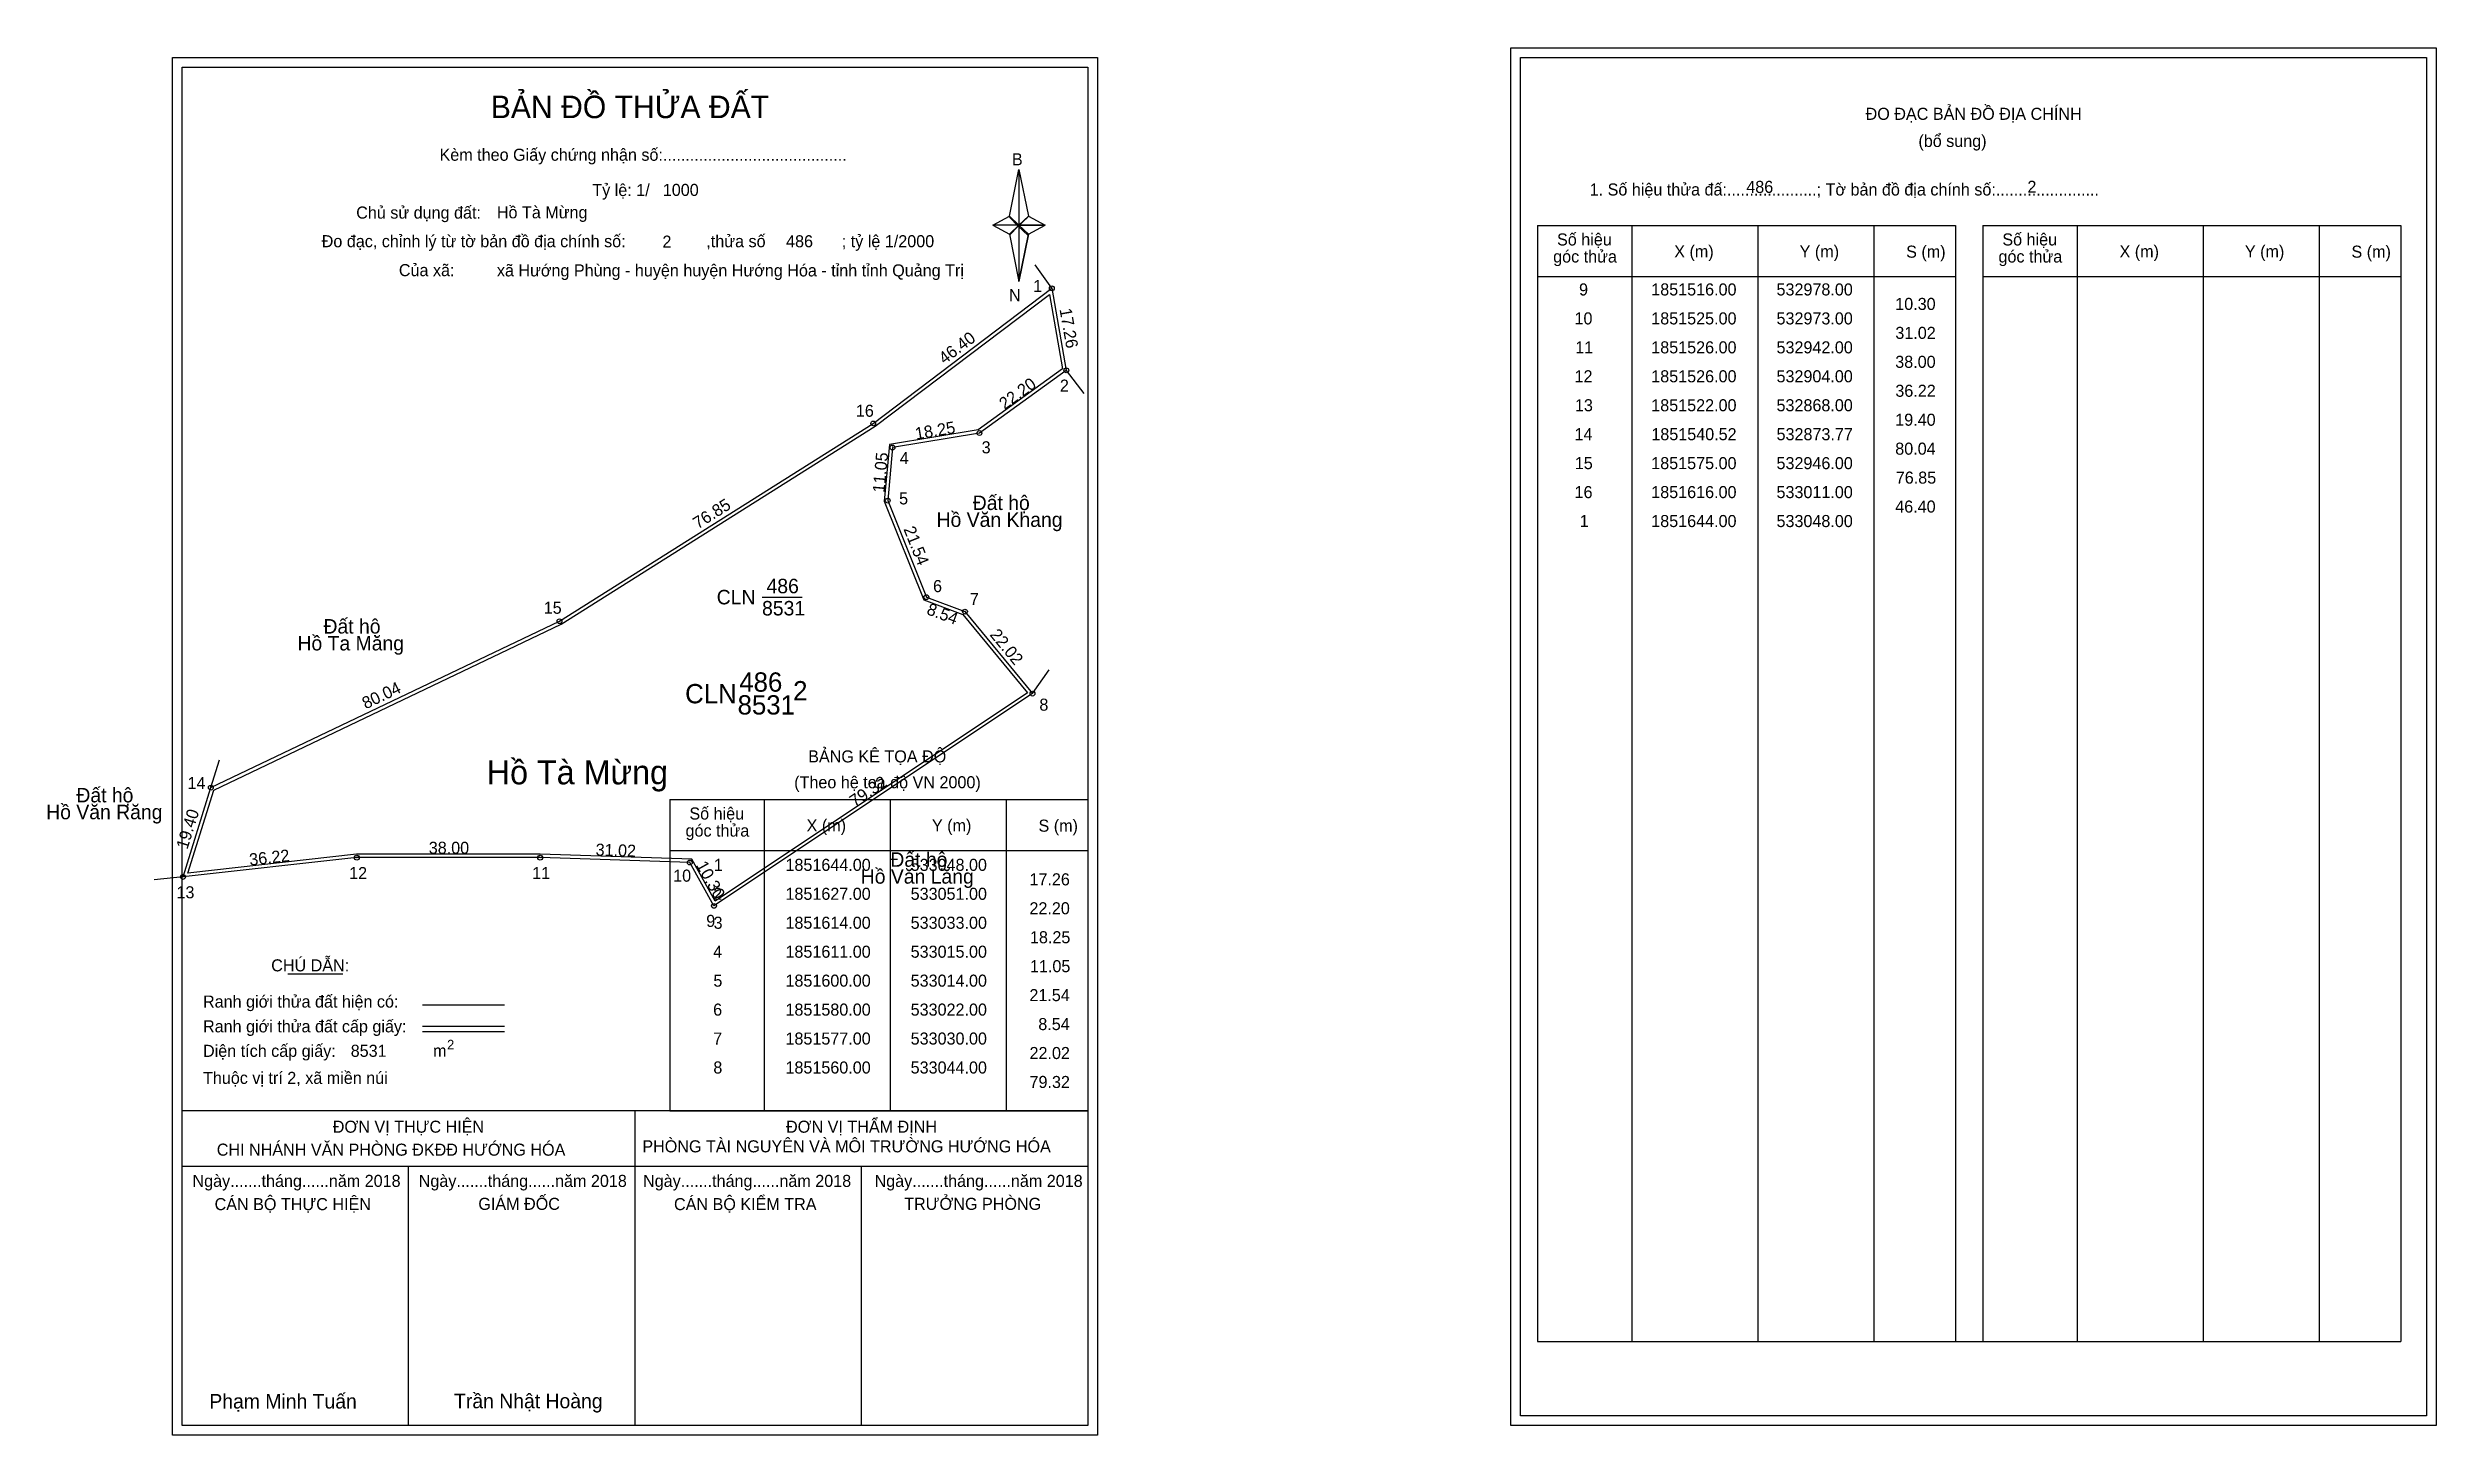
# Model space of a CAD drawing. Extents: x 532840 to 533335, y 1851406 to 1851694.
import ezdxf

# ---------------------------------------------------------------- set-up
doc = ezdxf.new("R2010")
doc.units = 0
for name, color, linetype in [('Level 1', 7, 'Continuous'), ('Level 10', 7, 'Continuous'), ('Level 11', 7, 'Continuous'), ('Level 13', 7, 'Continuous'), ('Level 2', 7, 'Continuous'), ('Level 27', 7, 'Continuous'), ('Level 3', 7, 'Continuous'), ('Level 36', 7, 'Continuous'), ('Level 4', 7, 'Continuous'), ('Level 49', 7, 'Continuous'), ('Level 5', 7, 'Continuous'), ('Level 53', 7, 'Continuous'), ('Level 55', 7, 'Continuous'), ('Level 6', 7, 'Continuous'), ('Level 63', 7, 'Continuous'), ('Level 7', 7, 'Continuous'), ('Level 9', 7, 'Continuous')]:
    doc.layers.add(name, color=color, linetype=linetype)

msp = doc.modelspace()

# ---------------------------------------------------------------- linework, layer by layer
at = {"layer": 'Level 1'}
for p, q in [((532867.8, 1851689.86), (532867.8, 1851689.86)), ((533145.12, 1851691.86), (533145.12, 1851691.86)), ((533039.22, 1851658.98), (533041.19, 1851668.62)), ((533041.19, 1851668.62), (533041.19, 1851657.1)), ((533041.19, 1851668.62), (533043.15, 1851658.98)), ((533035.77, 1851657.1), (533039.22, 1851658.98)), ((533039.22, 1851658.98), (533041.19, 1851657.1)), ((533041.04, 1851656.88), (533039.22, 1851658.76)), ((533041.19, 1851657.1), (533039.22, 1851655.26)), ((533041.04, 1851656.88), (533039.22, 1851655.04)), ((533039.22, 1851655.04), (533041.04, 1851656.88)), ((533039.22, 1851655.26), (533041.19, 1851645.4)), ((533043.01, 1851658.76), (533041.04, 1851656.88)), ((533041.04, 1851656.88), (533043.01, 1851658.76)), ((533043.01, 1851655.04), (533041.04, 1851656.88)), ((533043.15, 1851658.98), (533041.19, 1851657.1)), ((533041.19, 1851657.1), (533041.19, 1851645.4)), ((533041.19, 1851657.1), (533046.6, 1851657.1)), ((533041.19, 1851657.1), (533043.15, 1851655.26)), ((533043.15, 1851655.26), (533041.19, 1851645.4)), ((533043.15, 1851655.26), (533046.6, 1851657.1)), ((533148.65, 1851657.01), (533235.25, 1851657.01)), ((533168.24, 1851425.74), (533168.24, 1851657.01)), ((533194.31, 1851425.74), (533194.31, 1851657.01)), ((533218.29, 1851657.01), (533218.29, 1851425.74)), ((533235.25, 1851657.01), (533235.25, 1851425.74)), ((533240.91, 1851657.01), (533327.51, 1851657.01)), ((533260.5, 1851425.74), (533260.5, 1851657.01)), ((533286.57, 1851425.74), (533286.57, 1851657.01)), ((533310.54, 1851657.01), (533310.54, 1851425.74)), ((533327.51, 1851657.01), (533327.51, 1851425.74)), ((533148.65, 1851646.48), (533235.25, 1851646.48)), ((533240.91, 1851646.48), (533327.51, 1851646.48)), ((532968.89, 1851538.04), (533055.49, 1851538.04)), ((532988.48, 1851473.51), (532988.48, 1851538.04)), ((533014.55, 1851473.51), (533014.55, 1851538.04)), ((533038.52, 1851538.04), (533038.52, 1851473.51)), ((532968.89, 1851527.51), (533055.49, 1851527.51)), ((532889.71, 1851501.93), (532901.12, 1851501.93)), ((532917.58, 1851495.52), (532934.59, 1851495.52)), ((532917.58, 1851491.08), (532934.59, 1851491.08)), ((532917.58, 1851489.98), (532934.59, 1851489.98)), ((532974.62, 1851473.51), (532867.79, 1851473.51)), ((533055.49, 1851473.51), (532950.65, 1851473.51)), ((532961.64, 1851408.29), (532961.64, 1851473.51)), ((532968.89, 1851473.51), (533055.49, 1851473.51)), ((533055.49, 1851461.96), (532867.79, 1851461.96)), ((532914.72, 1851408.29), (532914.72, 1851461.96)), ((533008.57, 1851408.29), (533008.57, 1851461.96)), ((533148.65, 1851425.74), (533327.51, 1851425.74)), ((533055.49, 1851408.29), (533055.49, 1851408.29)), ((533332.82, 1851410.29), (533332.82, 1851410.29))]:
    msp.add_line(p, q, dxfattribs=at)
for points in [[(533039.22, 1851658.98), (533041.19, 1851668.62), (533041.19, 1851657.1)], [(533035.77, 1851657.1), (533039.22, 1851655.26), (533041.19, 1851657.1)], [(533041.19, 1851657.1), (533043.15, 1851658.98), (533046.6, 1851657.1)], [(533041.19, 1851657.1), (533041.19, 1851645.4), (533043.15, 1851655.26)]]:
    msp.add_lwpolyline(points, close=True, dxfattribs=at)
at = {"layer": 'Level 10'}
for points in [[(532868, 1851522), (532873.77, 1851540.52), (532946, 1851575), (533011, 1851616), (533048, 1851644), (533051, 1851627), (533033, 1851614), (533015, 1851611), (533014, 1851600), (533022, 1851580), (533030, 1851577), (533044, 1851560), (532978, 1851516), (532973, 1851525), (532942, 1851526), (532904, 1851526)], [(532868.99, 1851522.81), (532874.35, 1851540.02), (532946.34, 1851574.39), (533011.4, 1851615.42), (533047.51, 1851642.75), (533050.23, 1851627.31), (533032.72, 1851614.66), (533014.35, 1851611.6), (533013.29, 1851599.9), (533021.46, 1851579.45), (533029.58, 1851576.41), (533042.97, 1851560.15), (532978.24, 1851517), (532973.42, 1851525.69), (532942.01, 1851526.7), (532903.96, 1851526.7)]]:
    msp.add_lwpolyline(points, close=True, dxfattribs=at)
at = {"layer": 'Level 11'}
for centre in [(533048, 1851644), (533051, 1851627), (533011, 1851616), (533015, 1851611), (533033, 1851614), (533014, 1851600), (533022, 1851580), (532946, 1851575), (533030, 1851577), (533044, 1851560), (532873.77, 1851540.52), (532904, 1851526), (532942, 1851526), (532868, 1851522), (532868, 1851522), (532973, 1851525), (532978, 1851516)]:
    msp.add_circle(centre, 0.5, dxfattribs=at)
at = {"layer": 'Level 27'}
for p, q in [((533048, 1851644), (533044.53, 1851648.9)), ((533051, 1851627), (533054.6, 1851622.2)), ((533044, 1851560), (533047.43, 1851564.93)), ((532873.77, 1851540.52), (532875.55, 1851546.25)), ((532868, 1851522), (532862.03, 1851521.43))]:
    msp.add_line(p, q, dxfattribs=at)
at = {"layer": 'Level 3'}
for p, q in [((533148.65, 1851657.01), (533148.65, 1851425.74)), ((533240.91, 1851657.01), (533240.91, 1851425.74)), ((532968.89, 1851538.04), (532968.89, 1851473.51))]:
    msp.add_line(p, q, dxfattribs=at)
at = {"layer": 'Level 63'}
for points in [[(532865.79, 1851691.86), (533057.49, 1851691.86), (533057.49, 1851406.29), (532865.79, 1851406.29)], [(532867.79, 1851689.86), (533055.49, 1851689.86), (533055.49, 1851408.29), (532867.79, 1851408.29)], [(533143.12, 1851693.86), (533334.82, 1851693.86), (533334.82, 1851408.29), (533143.12, 1851408.29)], [(533145.12, 1851691.86), (533332.82, 1851691.86), (533332.82, 1851410.29), (533145.12, 1851410.29)]]:
    msp.add_lwpolyline(points, close=True, dxfattribs=at)
at = {"layer": 'Level 9'}
msp.add_line((532987.96, 1851580), (532996.29, 1851580), dxfattribs=at)

# ---------------------------------------------------------------- texts
at = {"layer": 'Level 1'}
for s, height, p in [('BẢN ĐỒ THỬA ĐẤT', 4.6657, (532931.76, 1851679.27)), ('ĐO ĐẠC BẢN ĐỒ ĐỊA CHÍNH', 2.5, (533216.6, 1851678.92)), ('(bổ sung)', 2.5, (533227.54, 1851673.3)), ('Kèm theo Giấy chứng nhận số:.........................................', 2.5, (532921.14, 1851670.44)), ('B', 2.5, (533039.73, 1851669.5)), ('1. Số hiệu thửa đấ:....................; Tờ bản đồ địa chính số:.......................', 2.5, (533159.43, 1851663.24)), ('Chủ sử dụng đất:', 2.5, (532903.88, 1851658.45)), ('Đo đạc, chỉnh lý từ tờ bản đồ địa chính số:                  ,thửa số                 ; tỷ lệ 1/2000', 2.5, (532896.73, 1851652.52)), ('Số hiệu', 2.5, (533152.67, 1851652.88)), ('Số hiệu', 2.5, (533244.93, 1851652.88)), ('góc thửa', 2.5, (533151.87, 1851649.35)), ('X (m)', 2.5, (533176.95, 1851650.4)), ('Y (m)', 2.5, (533202.93, 1851650.4)), ('S (m)', 2.5, (533225, 1851650.35)), ('góc thửa', 2.5, (533244.13, 1851649.35)), ('X (m)', 2.5, (533269.21, 1851650.4)), ('Y (m)', 2.5, (533295.18, 1851650.4)), ('S (m)', 2.5, (533317.26, 1851650.35)), ('Của xã:', 2.5, (532912.72, 1851646.52)), ('N', 2.5, (533039.13, 1851641.33)), ('BẢNG KÊ TỌA ĐỘ', 2.5, (532997.52, 1851545.74)), ('(Theo hệ toạ độ VN 2000)', 2.5, (532994.62, 1851540.38)), ('Số hiệu', 2.5, (532972.91, 1851533.9)), ('góc thửa', 2.5, (532972.11, 1851530.37)), ('X (m)', 2.5, (532997.19, 1851531.43)), ('Y (m)', 2.5, (533023.16, 1851531.43)), ('S (m)', 2.5, (533045.24, 1851531.38)), ('CHÚ DẪN:', 2.5, (532886.27, 1851502.43)), ('Ranh giới thửa đất hiện có:', 2.5, (532872.14, 1851494.93)), ('Ranh giới thửa đất cấp giấy:', 2.5, (532872.14, 1851489.79)), ('Diện tích cấp giấy:', 2.5, (532872.14, 1851484.71)), ('m', 2.5, (532919.8, 1851484.73)), ('2', 2, (532922.7, 1851486.24)), ('Thuộc vị trí 2, xã miền núi', 2.5, (532872.14, 1851479.11)), ('ĐƠN VỊ THỰC HIỆN', 2.5, (532899.03, 1851468.99)), ('ĐƠN VỊ THẨM ĐỊNH', 2.5, (532992.93, 1851468.99)), ('CHI NHÁNH VĂN PHÒNG ĐKĐĐ HƯỚNG HÓA', 2.5, (532874.99, 1851464.23)), ('PHÒNG TÀI NGUYÊN VÀ MÔI TRƯỜNG HƯỚNG HÓA', 2.5, (532963.16, 1851464.92)), ('Ngày.......tháng......năm 2018', 2.5, (532869.96, 1851457.76)), ('Ngày.......tháng......năm 2018', 2.5, (532916.83, 1851457.76)), ('Ngày.......tháng......năm 2018', 2.5, (532963.31, 1851457.76)), ('Ngày.......tháng......năm 2018', 2.5, (533011.27, 1851457.76)), ('CÁN BỘ THỰC HIỆN', 2.5, (532874.54, 1851452.94)), ('GIÁM ĐỐC', 2.5, (532929.18, 1851453)), ('CÁN BỘ KIỂM TRA', 2.5, (532969.72, 1851452.94)), ('TRƯỞNG PHÒNG', 2.5, (533017.41, 1851453)), ('Phạm Minh Tuấn', 3, (532873.45, 1851411.83)), ('Trần Nhật Hoàng', 3, (532924.15, 1851411.88))]:
    msp.add_text(s, height=height, dxfattribs=at).set_placement(p)
at = {"layer": 'Level 11'}
msp.add_text('Tỷ lệ: 1/', height=2.5, dxfattribs=at).set_placement((532952.8, 1851663.13))
at = {"layer": 'Level 13'}
for s, p in [('CLN', (532978.57, 1851578.5)), ('486', (532988.89, 1851580.8)), ('8531', (532987.96, 1851576.2))]:
    msp.add_text(s, height=3, dxfattribs=at).set_placement(p)
at = {"layer": 'Level 2'}
msp.add_text('Hồ Tà Mừng', height=5, dxfattribs=at).set_placement((532930.93, 1851541.2))
at = {"layer": 'Level 3'}
msp.add_text('CLN', height=4, dxfattribs=at).set_placement((532972.02, 1851557.99))
at = {"layer": 'Level 36'}
for s, p in [('Đất hộ', (533031.61, 1851598.05)), ('Hồ Văn Khang', (533024.12, 1851594.55)), ('Đất hộ', (532897.1, 1851572.45)), ('Hồ Ta Măng', (532891.71, 1851568.95)), ('Đất hộ', (532845.9, 1851537.46)), ('Hồ Văn Răng', (532839.65, 1851533.96)), ('Đất hộ', (533014.54, 1851524.11)), ('Hồ Văn Lăng', (533008.41, 1851520.61))]:
    msp.add_text(s, height=3, dxfattribs=at).set_placement(p)
at = {"layer": 'Level 4'}
msp.add_text('486', height=4, dxfattribs=at).set_placement((532983.24, 1851560.4))
at = {"layer": 'Level 49'}
for s, rotation, p in [('17.26', 280.008, (533049.58, 1851639.66)), ('46.40', 37.1169, (533025.76, 1851628.17)), ('22.20', 35.8377, (533038.22, 1851618.75)), ('18.25', 9.4623, (533019.89, 1851612.63)), ('11.05', 84.8056, (533013.34, 1851601.56)), ('76.85', 32.2425, (532974.66, 1851594.02)), ('21.54', 291.8014, (533017.22, 1851594.1)), ('8.54', 339.444, (533021.88, 1851576.52)), ('22.02', 309.4725, (533035.02, 1851572.16)), ('80.04', 25.5181, (532905.85, 1851556.72)), ('79.32', 33.6901, (533007.16, 1851536.4)), ('19.40', 72.6953, (532868.9, 1851527.59)), ('36.22', 6.3402, (532881.86, 1851524.34)), ('38.00', 360, (532918.91, 1851526.8)), ('31.02', 358.1524, (532953.45, 1851526.43)), ('10.30', 299.0546, (532974.21, 1851524.46))]:
    msp.add_text(s, height=2.5, rotation=rotation, dxfattribs=at).set_placement(p)
at = {"layer": 'Level 5'}
msp.add_text('8531', height=4, dxfattribs=at).set_placement((532982.89, 1851555.67))
at = {"layer": 'Level 53'}
for s, p in [('9', (533157.23, 1851642.52)), ('1851516.00', (533172.19, 1851642.52)), ('532978.00', (533198.14, 1851642.52)), ('10.30', (533222.74, 1851639.52)), ('10', (533156.29, 1851636.52)), ('1851525.00', (533172.19, 1851636.52)), ('532973.00', (533198.14, 1851636.52)), ('31.02', (533222.76, 1851633.52)), ('11', (533156.45, 1851630.52)), ('1851526.00', (533172.19, 1851630.52)), ('532942.00', (533198.14, 1851630.52)), ('38.00', (533222.74, 1851627.52)), ('12', (533156.3, 1851624.52)), ('1851526.00', (533172.19, 1851624.52)), ('532904.00', (533198.14, 1851624.52)), ('13', (533156.38, 1851618.52)), ('1851522.00', (533172.19, 1851618.52)), ('532868.00', (533198.14, 1851618.52)), ('36.22', (533222.76, 1851621.52)), ('14', (533156.29, 1851612.52)), ('1851540.52', (533172.21, 1851612.52)), ('532873.77', (533198.15, 1851612.52)), ('19.40', (533222.74, 1851615.52)), ('80.04', (533222.74, 1851609.52)), ('15', (533156.35, 1851606.52)), ('1851575.00', (533172.19, 1851606.52)), ('532946.00', (533198.14, 1851606.52)), ('76.85', (533222.85, 1851603.52)), ('16', (533156.3, 1851600.52)), ('1851616.00', (533172.19, 1851600.52)), ('533011.00', (533198.14, 1851600.52)), ('46.40', (533222.74, 1851597.52)), ('1', (533157.37, 1851594.52)), ('1851644.00', (533172.19, 1851594.52)), ('533048.00', (533198.14, 1851594.52)), ('1851644.00', (532992.81, 1851523.26)), ('533048.00', (533018.75, 1851523.26)), ('1', (532977.99, 1851523.26)), ('17.26', (533043.37, 1851520.26)), ('2', (532977.84, 1851517.26)), ('1851627.00', (532992.81, 1851517.26)), ('533051.00', (533018.75, 1851517.26)), ('22.20', (533043.36, 1851514.26)), ('3', (532977.92, 1851511.26)), ('1851614.00', (532992.81, 1851511.26)), ('533033.00', (533018.75, 1851511.26)), ('4', (532977.83, 1851505.26)), ('1851611.00', (532992.81, 1851505.26)), ('533015.00', (533018.75, 1851505.26)), ('18.25', (533043.47, 1851508.26)), ('5', (532977.88, 1851499.26)), ('1851600.00', (532992.81, 1851499.26)), ('533014.00', (533018.75, 1851499.26)), ('11.05', (533043.47, 1851502.26)), ('21.54', (533043.35, 1851496.26)), ('6', (532977.83, 1851493.26)), ('1851580.00', (532992.81, 1851493.26)), ('533022.00', (533018.75, 1851493.26)), ('8.54', (533045.2, 1851490.26)), ('7', (532977.84, 1851487.26)), ('1851577.00', (532992.81, 1851487.26)), ('533030.00', (533018.75, 1851487.26)), ('22.02', (533043.38, 1851484.26)), ('8', (532977.87, 1851481.26)), ('1851560.00', (532992.81, 1851481.26)), ('533044.00', (533018.75, 1851481.26)), ('79.32', (533043.38, 1851478.26))]:
    msp.add_text(s, height=2.5, dxfattribs=at).set_placement(p)
at = {"layer": 'Level 55'}
for s, height, p in [('485', 0.11, (533047.88, 1851643.89)), ('1', 0.4, (533047.89, 1851644)), ('0', 0.11, (533047.96, 1851643.89)), ('0', 0.11, (533047.96, 1851643.89)), ('2', 0.4, (533050.86, 1851627)), ('487', 0.11, (533050.88, 1851626.89)), ('487', 0.11, (533050.88, 1851626.89)), ('0', 0.11, (533050.96, 1851626.89)), ('0', 0.11, (533050.96, 1851626.89)), ('16', 0.4, (533010.72, 1851616)), ('485', 0.11, (533010.88, 1851615.89)), ('4', 0.4, (533014.86, 1851611)), ('487', 0.11, (533014.88, 1851610.89)), ('487', 0.11, (533014.88, 1851610.89)), ('487', 0.11, (533032.88, 1851613.89)), ('487', 0.11, (533032.88, 1851613.89)), ('3', 0.4, (533032.88, 1851614)), ('5', 0.4, (533013.87, 1851600)), ('487', 0.11, (533013.88, 1851599.89)), ('487', 0.11, (533013.88, 1851599.89)), ('6', 0.4, (533021.86, 1851580)), ('15', 0.4, (532945.72, 1851575)), ('487', 0.11, (533021.88, 1851579.89)), ('487', 0.11, (533021.88, 1851579.89)), ('7', 0.4, (533029.87, 1851577)), ('487', 0.11, (533029.88, 1851576.89)), ('487', 0.11, (533029.88, 1851576.89)), ('485', 0.11, (532945.88, 1851574.89)), ('8', 0.4, (533043.87, 1851560)), ('487', 0.11, (533043.88, 1851559.89)), ('488', 0.11, (533043.88, 1851559.89)), ('487', 0.11, (533043.88, 1851559.89)), ('14', 0.4, (532873.48, 1851540.52)), ('484', 0.11, (532873.65, 1851540.41)), ('485', 0.11, (532873.65, 1851540.41)), ('12', 0.4, (532903.72, 1851526)), ('488', 0.11, (532903.88, 1851525.89)), ('11', 0.4, (532941.74, 1851526)), ('488', 0.11, (532941.88, 1851525.89)), ('13', 0.4, (532867.73, 1851522)), ('484', 0.11, (532867.88, 1851521.89)), ('488', 0.11, (532867.88, 1851521.89)), ('10', 0.4, (532972.72, 1851525)), ('488', 0.11, (532972.88, 1851524.89)), ('9', 0.4, (532977.86, 1851516)), ('488', 0.11, (532977.88, 1851515.89))]:
    msp.add_text(s, height=height, dxfattribs=at).set_placement(p)
at = {"layer": 'Level 6'}
for s, p in [('1000', (532967.4, 1851663.15)), ('486', (533191.88, 1851663.78)), ('2', (533250.12, 1851663.8)), ('Hồ Tà Mừng', (532933.02, 1851658.51)), ('2', (532967.32, 1851652.43)), ('486', (532992.94, 1851652.51)), ('xã Hướng Phùng - huyện huyện Hướng Hóa - tỉnh tỉnh Quảng Trị', (532933.03, 1851646.47)), ('8531', (532902.74, 1851484.72))]:
    msp.add_text(s, height=2.5, dxfattribs=at).set_placement(p)
at = {"layer": 'Level 7'}
msp.add_text('2', height=4, dxfattribs=at).set_placement((532994.4, 1851558.6))
at = {"layer": 'Level 9'}
for s, p in [('1', (533044.14, 1851643.24)), ('2', (533049.67, 1851622.59)), ('16', (533007.4, 1851617.38)), ('4', (533016.49, 1851607.57)), ('3', (533033.46, 1851609.8)), ('5', (533016.36, 1851599.21)), ('6', (533023.39, 1851581.04)), ('7', (533031.02, 1851578.35)), ('15', (532942.73, 1851576.55)), ('8', (533045.42, 1851556.46)), ('14', (532868.93, 1851540.22)), ('12', (532902.41, 1851521.55)), ('11', (532940.33, 1851521.55)), ('10', (532969.55, 1851521.02)), ('13', (532866.64, 1851517.57)), ('9', (532976.4, 1851511.64))]:
    msp.add_text(s, height=2.5, dxfattribs=at).set_placement(p)

doc.saveas('drawing.dxf')
